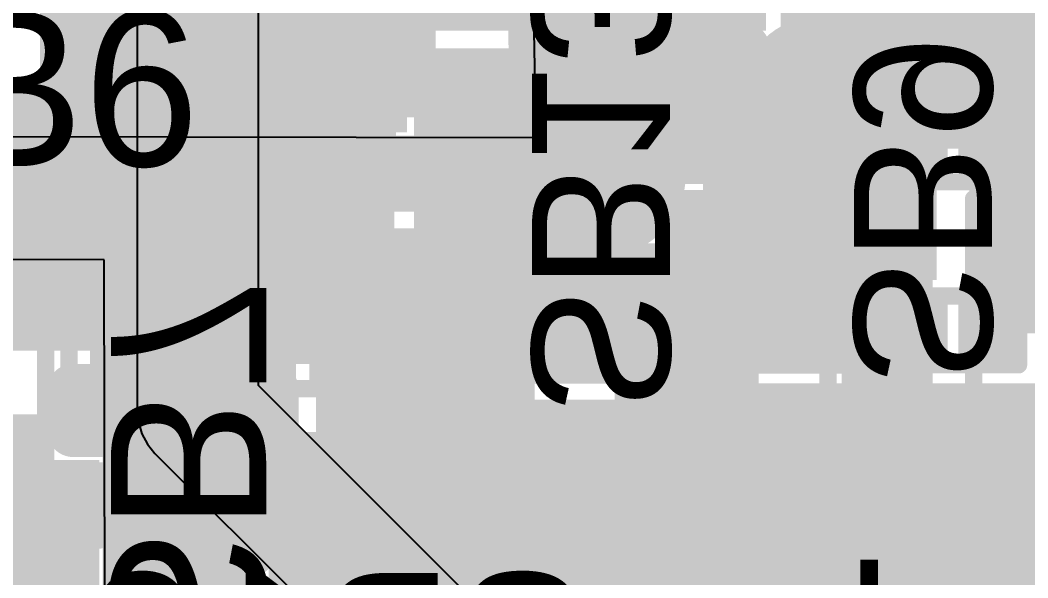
# Model space of a CAD drawing. Header units: millimetres. Extents: x 1.69 to 2.7, y 2.72 to 5.58.
# Drawn here: x 2.2436 to 2.5357, y 4.008 to 4.1697 of the extents above; entities that cross this region are included whole.
import ezdxf

# ---------------------------------------------------------------- set-up
doc = ezdxf.new("R2010")
doc.units = ezdxf.units.MM
doc.header["$MEASUREMENT"] = 0
for name, color, linetype in [('BottomLayer', 5, 'Continuous'), ('BottomOverlay', 54, 'Continuous'), ('BottomPaste', 16, 'Continuous'), ('BottomSolder', 6, 'Continuous'), ('InternalPlane1', 76, 'Continuous'), ('InternalPlane2', 16, 'Continuous'), ('MultiLayer', 9, 'Continuous'), ('TopLayer', 1, 'Continuous'), ('TopOverlay', 2, 'Continuous'), ('TopPaste', 8, 'Continuous'), ('TopSolder', 216, 'Continuous'), ('ViaHoleLayer', 16, 'Continuous')]:
    doc.layers.add(name, color=color, linetype=linetype)

# ---------------------------------------------------------------- blocks, each defined once
blk = doc.blocks.new('SOT_23F_B_1')
at = {"layer": 'BottomLayer'}
for points in [[(-0.0531496, 0.0236221), (-0.0216536, 0.0236221), (-0.0531496, 0.0590551), (-0.0216536, 0.0590551)], [(0.0216536, 0.0236221), (0.0531496, 0.0236221), (0.0216536, 0.0590551), (0.0531496, 0.0590551)], [(-0.015748, -0.0590551), (0.015748, -0.0590551), (-0.015748, -0.0236221), (0.015748, -0.0236221)]]:
    blk.add_solid(points, dxfattribs=at)
at = {"layer": 'BottomOverlay'}
for points, const_width in [([(-0.062, 0.036, 1), (-0.066, 0.036, 1)], 0.01), ([(-0.0685, 0.036, 1), (-0.0635, 0.036, 1)], 0.005), ([(-0.0645, 0.036, 1), (-0.0595, 0.036, 1)], 0.005), ([(-0.0136516, 0.0366772, 1), (-0.0111516, 0.0366772, 1)], 0.0025), ([(0.00775, 0.037, 1), (0.01025, 0.037, 1)], 0.0025), ([(-0.05925, 0.014, 1), (-0.05675, 0.014, 1)], 0.0025), ([(0.05675, 0.014, 1), (0.05925, 0.014, 1)], 0.0025), ([(-0.05925, -0.034, 1), (-0.05675, -0.034, 1)], 0.0025), ([(-0.05925, -0.034, 1), (-0.05675, -0.034, 1)], 0.0025), ([(-0.02625, -0.034, 1), (-0.02375, -0.034, 1)], 0.0025), ([(0.02375, -0.034, 1), (0.02625, -0.034, 1)], 0.0025), ([(0.05675, -0.034, 1), (0.05925, -0.034, 1)], 0.0025), ([(0.05675, -0.034, 1), (0.05925, -0.034, 1)], 0.0025)]:
    blk.add_lwpolyline(points, format="xyb", close=True, dxfattribs=dict(at, const_width=const_width))
at = {"layer": 'BottomOverlay', "const_width": 0.005}
for points in [[(-0.0124016, 0.0366772), (0.009, 0.037)], [(-0.058, -0.034), (-0.058, 0.014)], [(0.058, -0.034), (0.058, 0.014)], [(-0.025, -0.034), (-0.058, -0.034)], [(0.058, -0.034), (0.025, -0.034)]]:
    blk.add_lwpolyline(points, dxfattribs=at)
at = {"layer": 'BottomPaste'}
for points in [[(-0.0531496, 0.0236221), (-0.0216536, 0.0236221), (-0.0531496, 0.0590551), (-0.0216536, 0.0590551)], [(0.0216536, 0.0236221), (0.0531496, 0.0236221), (0.0216536, 0.0590551), (0.0531496, 0.0590551)], [(-0.015748, -0.0590551), (0.015748, -0.0590551), (-0.015748, -0.0236221), (0.015748, -0.0236221)]]:
    blk.add_solid(points, dxfattribs=at)
at = {"layer": 'BottomSolder'}
for points in [[(-0.0571496, 0.0196221), (-0.0176536, 0.0196221), (-0.0571496, 0.0630551), (-0.0176536, 0.0630551)], [(0.0176536, 0.0196221), (0.0571496, 0.0196221), (0.0176536, 0.0630551), (0.0571496, 0.0630551)], [(-0.019748, -0.0630551), (0.019748, -0.0630551), (-0.019748, -0.0196221), (0.019748, -0.0196221)]]:
    blk.add_solid(points, dxfattribs=at)
blk = doc.blocks.new('SOD123W_16')
at = {"layer": 'TopLayer'}
blk.add_solid([(0.0275591, -0.027559), (0.0826771, -0.027559), (0.0275591, 0.027559), (0.0826771, 0.027559)], dxfattribs=at)
at = {"layer": 'TopOverlay', "const_width": 0.005}
for points in [[(0.05, 0.04), (-0.045, 0.04)], [(0.09, -0.04), (-0.059, -0.04)]]:
    blk.add_lwpolyline(points, dxfattribs=at)
at = {"layer": 'TopOverlay', "const_width": 0.0025}
for points in [[(0.04875, 0.04, 1), (0.05125, 0.04, 1)], [(0.08875, -0.04, 1), (0.09125, -0.04, 1)]]:
    blk.add_lwpolyline(points, format="xyb", close=True, dxfattribs=at)
at = {"layer": 'TopOverlay'}
for points in [[(0.0249995, 0.0300165), (0.0899995, 0.0300165), (0.0249995, 0.0420165), (0.0899995, 0.0420165)], [(0.0849991, -0.0419835), (0.1089999, -0.0419835), (0.0849991, 0.0420165), (0.1089999, 0.0420165)], [(0.0249991, -0.0419835), (0.0899991, -0.0419835), (0.0249991, -0.0299835), (0.0899991, -0.0299835)]]:
    blk.add_solid(points, dxfattribs=at)
at = {"layer": 'TopPaste'}
blk.add_solid([(0.0275591, -0.027559), (0.0826771, -0.027559), (0.0275591, 0.027559), (0.0826771, 0.027559)], dxfattribs=at)
at = {"layer": 'TopSolder'}
blk.add_solid([(0.0235591, -0.031559), (0.0866771, -0.031559), (0.0235591, 0.031559), (0.0866771, 0.031559)], dxfattribs=at)
blk = doc.blocks.new('AMDLA4530Q_4R7MT_B_17')
at = {"layer": 'BottomLayer'}
blk.add_solid([(0.0492127, -0.035433), (0.1082677, -0.035433), (0.0492127, 0.035433), (0.1082677, 0.035433)], dxfattribs=at)
at = {"layer": 'BottomOverlay', "const_width": 0.005}
for points in [[(0, 0.0945197), (0.1034567, 0.0945197)], [(0.1034567, 0.0595433), (0.1034567, 0.0925197)], [(0.1034567, 0.0445433), (0.1034567, 0.0595433)]]:
    blk.add_lwpolyline(points, dxfattribs=at)
at = {"layer": 'BottomOverlay', "const_width": 0.0025}
for points in [[(0.1022067, 0.0945197, 1), (0.1047067, 0.0945197, 1)], [(0.1022067, 0.0925197, 1), (0.1047067, 0.0925197, 1)], [(0.1022067, 0.0595433, 1), (0.1047067, 0.0595433, 1)], [(0.1022067, 0.0595433, 1), (0.1047067, 0.0595433, 1)], [(0.1022067, 0.0445433, 1), (0.1047067, 0.0445433, 1)]]:
    blk.add_lwpolyline(points, format="xyb", close=True, dxfattribs=at)
at = {"layer": 'BottomPaste'}
blk.add_solid([(0.0492127, -0.035433), (0.1082677, -0.035433), (0.0492127, 0.035433), (0.1082677, 0.035433)], dxfattribs=at)
at = {"layer": 'BottomSolder'}
blk.add_solid([(0.0452127, -0.039433), (0.1122677, -0.039433), (0.0452127, 0.039433), (0.1122677, 0.039433)], dxfattribs=at)
blk = doc.blocks.new('SOT_23_6_21')
at = {"layer": 'TopOverlay'}
for points, const_width in [([(-0.069202, 0.0684784, 1), (-0.0805158, 0.0684784, 1)], 0.01), ([(-0.0830158, 0.0684784, 1), (-0.0780158, 0.0684784, 1)], 0.005)]:
    blk.add_lwpolyline(points, format="xyb", close=True, dxfattribs=dict(at, const_width=const_width))
at = {"layer": 'TopSolder'}
for points in [[(-0.0772283, 0.0211969), (-0.0251339, 0.0211969), (-0.0772283, 0.0536063), (-0.0251339, 0.0536063)], [(-0.0772283, -0.0162047), (-0.0251339, -0.0162047), (-0.0772283, 0.0162047), (-0.0251339, 0.0162047)], [(-0.0772283, -0.0536063), (-0.0251339, -0.0536063), (-0.0772283, -0.0211969), (-0.0251339, -0.0211969)]]:
    blk.add_solid(points, dxfattribs=at)
blk = doc.blocks.new('S______B______22')
at = {"layer": 'TopLayer'}
for points in [[(-0.015, -0.0175), (-0.015, 0.0175), (-0.045, -0.0175), (-0.045, 0.0175)], [(0.045, -0.0175), (0.045, 0.0175), (0.015, -0.0175), (0.015, 0.0175)]]:
    blk.add_solid(points, dxfattribs=at)
at = {"layer": 'TopOverlay', "const_width": 0.005}
for points in [[(0.05, 0.022), (-0.05, 0.022)], [(-0.05, -0.022), (-0.05, 0.022)], [(0.05, -0.022), (0.05, 0.022)], [(0.05, -0.022), (-0.05, -0.022)]]:
    blk.add_lwpolyline(points, dxfattribs=at)
at = {"layer": 'TopOverlay', "const_width": 0.0025}
for points in [[(-0.05125, 0.022, 1), (-0.04875, 0.022, 1)], [(-0.05125, 0.022, 1), (-0.04875, 0.022, 1)], [(0.04875, 0.022, 1), (0.05125, 0.022, 1)], [(0.04875, 0.022, 1), (0.05125, 0.022, 1)], [(-0.05125, -0.022, 1), (-0.04875, -0.022, 1)], [(-0.05125, -0.022, 1), (-0.04875, -0.022, 1)], [(0.04875, -0.022, 1), (0.05125, -0.022, 1)], [(0.04875, -0.022, 1), (0.05125, -0.022, 1)]]:
    blk.add_lwpolyline(points, format="xyb", close=True, dxfattribs=at)
at = {"layer": 'TopPaste'}
for points in [[(-0.015, -0.0175), (-0.015, 0.0175), (-0.045, -0.0175), (-0.045, 0.0175)], [(0.045, -0.0175), (0.045, 0.0175), (0.015, -0.0175), (0.015, 0.0175)]]:
    blk.add_solid(points, dxfattribs=at)
at = {"layer": 'TopSolder'}
for points in [[(-0.011, -0.0215), (-0.011, 0.0215), (-0.049, -0.0215), (-0.049, 0.0215)], [(0.049, -0.0215), (0.049, 0.0215), (0.011, -0.0215), (0.011, 0.0215)]]:
    blk.add_solid(points, dxfattribs=at)
blk = doc.blocks.new('MS0420_100M_B_23')
at = {"layer": 'BottomLayer'}
blk.add_solid([(0.0429135, -0.0492126), (0.1027559, -0.0492126), (0.0429135, 0.0492126), (0.1027559, 0.0492126)], dxfattribs=at)
at = {"layer": 'BottomOverlay', "const_width": 0.005}
for points in [[(0.096, 0.0855197), (0, 0.0855197)], [(0.096, 0.057), (0.096, 0.0855197)], [(0.096, -0.0855197), (0.096, -0.057)]]:
    blk.add_lwpolyline(points, dxfattribs=at)
at = {"layer": 'BottomOverlay', "const_width": 0.0025}
for points in [[(0.09475, 0.0855197, 1), (0.09725, 0.0855197, 1)], [(0.09475, 0.0855197, 1), (0.09725, 0.0855197, 1)], [(0.09475, 0.057, 1), (0.09725, 0.057, 1)], [(0.09475, -0.057, 1), (0.09725, -0.057, 1)]]:
    blk.add_lwpolyline(points, format="xyb", close=True, dxfattribs=at)
at = {"layer": 'BottomPaste'}
blk.add_solid([(0.0429135, -0.0492126), (0.1027559, -0.0492126), (0.0429135, 0.0492126), (0.1027559, 0.0492126)], dxfattribs=at)
at = {"layer": 'BottomSolder'}
blk.add_solid([(0.0389135, -0.0532126), (0.1067559, -0.0532126), (0.0389135, 0.0532126), (0.1067559, 0.0532126)], dxfattribs=at)
blk = doc.blocks.new('S______B______B_39')
at = {"layer": 'BottomLayer'}
for points in [[(-0.045, 0.0175), (-0.045, -0.0175), (-0.015, 0.0175), (-0.015, -0.0175)], [(0.015, 0.0175), (0.015, -0.0175), (0.045, 0.0175), (0.045, -0.0175)]]:
    blk.add_solid(points, dxfattribs=at)
at = {"layer": 'BottomOverlay', "const_width": 0.005}
for points in [[(0.05, 0.022), (-0.05, 0.022)], [(-0.05, 0.022), (-0.05, -0.022)], [(0.05, 0.022), (0.05, -0.022)], [(0.05, -0.022), (-0.05, -0.022)]]:
    blk.add_lwpolyline(points, dxfattribs=at)
at = {"layer": 'BottomOverlay', "const_width": 0.0025}
for points in [[(-0.05125, 0.022, 1), (-0.04875, 0.022, 1)], [(-0.05125, 0.022, 1), (-0.04875, 0.022, 1)], [(0.04875, 0.022, 1), (0.05125, 0.022, 1)], [(0.04875, 0.022, 1), (0.05125, 0.022, 1)], [(-0.05125, -0.022, 1), (-0.04875, -0.022, 1)], [(-0.05125, -0.022, 1), (-0.04875, -0.022, 1)], [(0.04875, -0.022, 1), (0.05125, -0.022, 1)], [(0.04875, -0.022, 1), (0.05125, -0.022, 1)]]:
    blk.add_lwpolyline(points, format="xyb", close=True, dxfattribs=at)
at = {"layer": 'BottomPaste'}
for points in [[(-0.045, 0.0175), (-0.045, -0.0175), (-0.015, 0.0175), (-0.015, -0.0175)], [(0.015, 0.0175), (0.015, -0.0175), (0.045, 0.0175), (0.045, -0.0175)]]:
    blk.add_solid(points, dxfattribs=at)
at = {"layer": 'BottomSolder'}
for points in [[(-0.049, 0.0215), (-0.049, -0.0215), (-0.011, 0.0215), (-0.011, -0.0215)], [(0.011, 0.0215), (0.011, -0.0215), (0.049, 0.0215), (0.049, -0.0215)]]:
    blk.add_solid(points, dxfattribs=at)
blk = doc.blocks.new('S______B______B_42')
at = {"layer": 'BottomLayer'}
for points in [[(-0.045, 0.0175), (-0.045, -0.0175), (-0.015, 0.0175), (-0.015, -0.0175)], [(0.015, 0.0175), (0.015, -0.0175), (0.045, 0.0175), (0.045, -0.0175)]]:
    blk.add_solid(points, dxfattribs=at)
at = {"layer": 'BottomOverlay', "const_width": 0.005}
for points in [[(-0.05, 0.022), (-0.05, -0.022)], [(-0.05, 0.022), (0.05, 0.022)], [(0.05, 0.022), (0.05, -0.022)], [(-0.05, -0.022), (0.05, -0.022)]]:
    blk.add_lwpolyline(points, dxfattribs=at)
at = {"layer": 'BottomOverlay', "const_width": 0.0025}
for points in [[(-0.05125, 0.022, 1), (-0.04875, 0.022, 1)], [(-0.05125, 0.022, 1), (-0.04875, 0.022, 1)], [(0.04875, 0.022, 1), (0.05125, 0.022, 1)], [(0.04875, 0.022, 1), (0.05125, 0.022, 1)], [(-0.05125, -0.022, 1), (-0.04875, -0.022, 1)], [(-0.05125, -0.022, 1), (-0.04875, -0.022, 1)], [(0.04875, -0.022, 1), (0.05125, -0.022, 1)], [(0.04875, -0.022, 1), (0.05125, -0.022, 1)]]:
    blk.add_lwpolyline(points, format="xyb", close=True, dxfattribs=at)
at = {"layer": 'BottomPaste'}
for points in [[(-0.045, 0.0175), (-0.045, -0.0175), (-0.015, 0.0175), (-0.015, -0.0175)], [(0.015, 0.0175), (0.015, -0.0175), (0.045, 0.0175), (0.045, -0.0175)]]:
    blk.add_solid(points, dxfattribs=at)
at = {"layer": 'BottomSolder'}
for points in [[(-0.049, 0.0215), (-0.049, -0.0215), (-0.011, 0.0215), (-0.011, -0.0215)], [(0.011, 0.0215), (0.011, -0.0215), (0.049, 0.0215), (0.049, -0.0215)]]:
    blk.add_solid(points, dxfattribs=at)
blk = doc.blocks.new('S______B______B_43')
at = {"layer": 'BottomLayer'}
for points in [[(-0.045, 0.0175), (-0.045, -0.0175), (-0.015, 0.0175), (-0.015, -0.0175)], [(0.015, 0.0175), (0.015, -0.0175), (0.045, 0.0175), (0.045, -0.0175)]]:
    blk.add_solid(points, dxfattribs=at)
at = {"layer": 'BottomOverlay', "const_width": 0.005}
for points in [[(-0.05, 0.022), (0.05, 0.022)], [(-0.05, 0.022), (-0.05, -0.022)], [(0.05, 0.022), (0.05, -0.022)], [(-0.05, -0.022), (0.05, -0.022)]]:
    blk.add_lwpolyline(points, dxfattribs=at)
at = {"layer": 'BottomOverlay', "const_width": 0.0025}
for points in [[(-0.05125, 0.022, 1), (-0.04875, 0.022, 1)], [(-0.05125, 0.022, 1), (-0.04875, 0.022, 1)], [(0.04875, 0.022, 1), (0.05125, 0.022, 1)], [(0.04875, 0.022, 1), (0.05125, 0.022, 1)], [(-0.05125, -0.022, 1), (-0.04875, -0.022, 1)], [(-0.05125, -0.022, 1), (-0.04875, -0.022, 1)], [(0.04875, -0.022, 1), (0.05125, -0.022, 1)], [(0.04875, -0.022, 1), (0.05125, -0.022, 1)]]:
    blk.add_lwpolyline(points, format="xyb", close=True, dxfattribs=at)
at = {"layer": 'BottomPaste'}
for points in [[(-0.045, 0.0175), (-0.045, -0.0175), (-0.015, 0.0175), (-0.015, -0.0175)], [(0.015, 0.0175), (0.015, -0.0175), (0.045, 0.0175), (0.045, -0.0175)]]:
    blk.add_solid(points, dxfattribs=at)
at = {"layer": 'BottomSolder'}
for points in [[(-0.049, 0.0215), (-0.049, -0.0215), (-0.011, 0.0215), (-0.011, -0.0215)], [(0.011, 0.0215), (0.011, -0.0215), (0.049, 0.0215), (0.049, -0.0215)]]:
    blk.add_solid(points, dxfattribs=at)
blk = doc.blocks.new('S______B______B_45')
at = {"layer": 'BottomLayer'}
for points in [[(-0.045, 0.0175), (-0.045, -0.0175), (-0.015, 0.0175), (-0.015, -0.0175)], [(0.015, 0.0175), (0.015, -0.0175), (0.045, 0.0175), (0.045, -0.0175)]]:
    blk.add_solid(points, dxfattribs=at)
at = {"layer": 'BottomOverlay', "const_width": 0.005}
for points in [[(-0.05, 0.022), (0.05, 0.022)], [(-0.05, -0.022), (-0.05, 0.022)], [(0.05, -0.022), (0.05, 0.022)], [(-0.05, -0.022), (0.05, -0.022)]]:
    blk.add_lwpolyline(points, dxfattribs=at)
at = {"layer": 'BottomOverlay', "const_width": 0.0025}
for points in [[(-0.05125, 0.022, 1), (-0.04875, 0.022, 1)], [(-0.05125, 0.022, 1), (-0.04875, 0.022, 1)], [(0.04875, 0.022, 1), (0.05125, 0.022, 1)], [(0.04875, 0.022, 1), (0.05125, 0.022, 1)], [(-0.05125, -0.022, 1), (-0.04875, -0.022, 1)], [(-0.05125, -0.022, 1), (-0.04875, -0.022, 1)], [(0.04875, -0.022, 1), (0.05125, -0.022, 1)], [(0.04875, -0.022, 1), (0.05125, -0.022, 1)]]:
    blk.add_lwpolyline(points, format="xyb", close=True, dxfattribs=at)
at = {"layer": 'BottomPaste'}
for points in [[(-0.045, 0.0175), (-0.045, -0.0175), (-0.015, 0.0175), (-0.015, -0.0175)], [(0.015, 0.0175), (0.015, -0.0175), (0.045, 0.0175), (0.045, -0.0175)]]:
    blk.add_solid(points, dxfattribs=at)
at = {"layer": 'BottomSolder'}
for points in [[(-0.049, 0.0215), (-0.049, -0.0215), (-0.011, 0.0215), (-0.011, -0.0215)], [(0.011, 0.0215), (0.011, -0.0215), (0.049, 0.0215), (0.049, -0.0215)]]:
    blk.add_solid(points, dxfattribs=at)
blk = doc.blocks.new('R___0201_B_51')
at = {"layer": 'BottomLayer'}
for points in [[(-0.0161416, -0.0072834), (-0.0055118, -0.0072834), (-0.0161416, 0.0072834), (-0.0055118, 0.0072834)], [(0.0055119, -0.0072834), (0.0161417, -0.0072834), (0.0055119, 0.0072834), (0.0161417, 0.0072834)]]:
    blk.add_solid(points, dxfattribs=at)
at = {"layer": 'BottomOverlay', "const_width": 0.005}
for points in [[(-0.019, 0.01), (0.019, 0.01)], [(-0.019, 0.01), (-0.019, -0.01)], [(0.019, 0.01), (0.019, -0.01)], [(-0.019, -0.01), (0.019, -0.01)]]:
    blk.add_lwpolyline(points, dxfattribs=at)
at = {"layer": 'BottomOverlay', "const_width": 0.0025}
for points in [[(-0.02025, 0.01, 1), (-0.01775, 0.01, 1)], [(-0.02025, 0.01, 1), (-0.01775, 0.01, 1)], [(0.01775, 0.01, 1), (0.02025, 0.01, 1)], [(0.01775, 0.01, 1), (0.02025, 0.01, 1)], [(-0.02025, -0.01, 1), (-0.01775, -0.01, 1)], [(-0.02025, -0.01, 1), (-0.01775, -0.01, 1)], [(0.01775, -0.01, 1), (0.02025, -0.01, 1)], [(0.01775, -0.01, 1), (0.02025, -0.01, 1)]]:
    blk.add_lwpolyline(points, format="xyb", close=True, dxfattribs=at)
at = {"layer": 'BottomPaste'}
for points in [[(-0.0161416, -0.0072834), (-0.0055118, -0.0072834), (-0.0161416, 0.0072834), (-0.0055118, 0.0072834)], [(0.0055119, -0.0072834), (0.0161417, -0.0072834), (0.0055119, 0.0072834), (0.0161417, 0.0072834)]]:
    blk.add_solid(points, dxfattribs=at)
at = {"layer": 'BottomSolder'}
for points in [[(-0.0201416, -0.0112834), (-0.0015118, -0.0112834), (-0.0201416, 0.0112834), (-0.0015118, 0.0112834)], [(0.0015119, -0.0112834), (0.0201417, -0.0112834), (0.0015119, 0.0112834), (0.0201417, 0.0112834)]]:
    blk.add_solid(points, dxfattribs=at)
blk = doc.blocks.new('R___0201_59')
at = {"layer": 'TopLayer'}
for points in [[(-0.0161416, -0.0072834), (-0.0055118, -0.0072834), (-0.0161416, 0.0072834), (-0.0055118, 0.0072834)], [(0.0055119, -0.0072834), (0.0161417, -0.0072834), (0.0055119, 0.0072834), (0.0161417, 0.0072834)]]:
    blk.add_solid(points, dxfattribs=at)
at = {"layer": 'TopOverlay', "const_width": 0.005}
for points in [[(-0.019, 0.01), (0.019, 0.01)], [(-0.019, -0.01), (-0.019, 0.01)], [(0.019, -0.01), (0.019, 0.01)], [(-0.019, -0.01), (0.019, -0.01)]]:
    blk.add_lwpolyline(points, dxfattribs=at)
at = {"layer": 'TopOverlay', "const_width": 0.0025}
for points in [[(-0.02025, 0.01, 1), (-0.01775, 0.01, 1)], [(-0.02025, 0.01, 1), (-0.01775, 0.01, 1)], [(0.01775, 0.01, 1), (0.02025, 0.01, 1)], [(0.01775, 0.01, 1), (0.02025, 0.01, 1)], [(-0.02025, -0.01, 1), (-0.01775, -0.01, 1)], [(-0.02025, -0.01, 1), (-0.01775, -0.01, 1)], [(0.01775, -0.01, 1), (0.02025, -0.01, 1)], [(0.01775, -0.01, 1), (0.02025, -0.01, 1)]]:
    blk.add_lwpolyline(points, format="xyb", close=True, dxfattribs=at)
at = {"layer": 'TopPaste'}
for points in [[(-0.0161416, -0.0072834), (-0.0055118, -0.0072834), (-0.0161416, 0.0072834), (-0.0055118, 0.0072834)], [(0.0055119, -0.0072834), (0.0161417, -0.0072834), (0.0055119, 0.0072834), (0.0161417, 0.0072834)]]:
    blk.add_solid(points, dxfattribs=at)
at = {"layer": 'TopSolder'}
for points in [[(-0.0201416, -0.0112834), (-0.0015118, -0.0112834), (-0.0201416, 0.0112834), (-0.0015118, 0.0112834)], [(0.0015119, -0.0112834), (0.0201417, -0.0112834), (0.0015119, 0.0112834), (0.0201417, 0.0112834)]]:
    blk.add_solid(points, dxfattribs=at)
blk = doc.blocks.new('R___0201_60')
at = {"layer": 'TopLayer'}
for points in [[(-0.0161416, -0.0072834), (-0.0055118, -0.0072834), (-0.0161416, 0.0072834), (-0.0055118, 0.0072834)], [(0.0055119, -0.0072834), (0.0161417, -0.0072834), (0.0055119, 0.0072834), (0.0161417, 0.0072834)]]:
    blk.add_solid(points, dxfattribs=at)
at = {"layer": 'TopOverlay', "const_width": 0.005}
for points in [[(-0.019, 0.01), (0.019, 0.01)], [(-0.019, -0.01), (-0.019, 0.01)], [(0.019, -0.01), (0.019, 0.01)], [(-0.019, -0.01), (0.019, -0.01)]]:
    blk.add_lwpolyline(points, dxfattribs=at)
at = {"layer": 'TopOverlay', "const_width": 0.0025}
for points in [[(-0.02025, 0.01, 1), (-0.01775, 0.01, 1)], [(-0.02025, 0.01, 1), (-0.01775, 0.01, 1)], [(0.01775, 0.01, 1), (0.02025, 0.01, 1)], [(0.01775, 0.01, 1), (0.02025, 0.01, 1)], [(-0.02025, -0.01, 1), (-0.01775, -0.01, 1)], [(-0.02025, -0.01, 1), (-0.01775, -0.01, 1)], [(0.01775, -0.01, 1), (0.02025, -0.01, 1)], [(0.01775, -0.01, 1), (0.02025, -0.01, 1)]]:
    blk.add_lwpolyline(points, format="xyb", close=True, dxfattribs=at)
at = {"layer": 'TopPaste'}
for points in [[(-0.0161416, -0.0072834), (-0.0055118, -0.0072834), (-0.0161416, 0.0072834), (-0.0055118, 0.0072834)], [(0.0055119, -0.0072834), (0.0161417, -0.0072834), (0.0055119, 0.0072834), (0.0161417, 0.0072834)]]:
    blk.add_solid(points, dxfattribs=at)
at = {"layer": 'TopSolder'}
for points in [[(-0.0201416, -0.0112834), (-0.0015118, -0.0112834), (-0.0201416, 0.0112834), (-0.0015118, 0.0112834)], [(0.0015119, -0.0112834), (0.0201417, -0.0112834), (0.0015119, 0.0112834), (0.0201417, 0.0112834)]]:
    blk.add_solid(points, dxfattribs=at)
blk = doc.blocks.new('IND__0806_71')
at = {"layer": 'TopLayer'}
for points in [[(-0.047244, -0.035433), (-0.015748, -0.035433), (-0.047244, 0.035433), (-0.015748, 0.035433)], [(0.0157481, -0.035433), (0.0472441, -0.035433), (0.0157481, 0.035433), (0.0472441, 0.035433)]]:
    blk.add_solid(points, dxfattribs=at)
at = {"layer": 'TopOverlay', "const_width": 0.005}
for points in [[(-0.051, 0.039), (0.051, 0.039)], [(-0.051, -0.039), (-0.051, 0.039)], [(0.051, -0.039), (0.051, 0.039)], [(-0.051, -0.039), (0.051, -0.039)]]:
    blk.add_lwpolyline(points, dxfattribs=at)
at = {"layer": 'TopOverlay', "const_width": 0.0025}
for points in [[(-0.05225, 0.039, 1), (-0.04975, 0.039, 1)], [(-0.05225, 0.039, 1), (-0.04975, 0.039, 1)], [(0.04975, 0.039, 1), (0.05225, 0.039, 1)], [(0.04975, 0.039, 1), (0.05225, 0.039, 1)], [(-0.05225, -0.039, 1), (-0.04975, -0.039, 1)], [(-0.05225, -0.039, 1), (-0.04975, -0.039, 1)], [(0.04975, -0.039, 1), (0.05225, -0.039, 1)], [(0.04975, -0.039, 1), (0.05225, -0.039, 1)]]:
    blk.add_lwpolyline(points, format="xyb", close=True, dxfattribs=at)
at = {"layer": 'TopPaste'}
for points in [[(-0.047244, -0.035433), (-0.015748, -0.035433), (-0.047244, 0.035433), (-0.015748, 0.035433)], [(0.0157481, -0.035433), (0.0472441, -0.035433), (0.0157481, 0.035433), (0.0472441, 0.035433)]]:
    blk.add_solid(points, dxfattribs=at)
at = {"layer": 'TopSolder'}
for points in [[(-0.051244, -0.039433), (-0.011748, -0.039433), (-0.051244, 0.039433), (-0.011748, 0.039433)], [(0.0117481, -0.039433), (0.0512441, -0.039433), (0.0117481, 0.039433), (0.0512441, 0.039433)]]:
    blk.add_solid(points, dxfattribs=at)
blk = doc.blocks.new('C___0402_83')
at = {"layer": 'TopLayer'}
for points in [[(-0.0095, -0.0125), (-0.0095, 0.0125), (-0.0275, -0.0125), (-0.0275, 0.0125)], [(0.0275, -0.0125), (0.0275, 0.0125), (0.0095, -0.0125), (0.0095, 0.0125)]]:
    blk.add_solid(points, dxfattribs=at)
at = {"layer": 'TopOverlay', "const_width": 0.005}
for points in [[(-0.011, 0.016), (-0.031, 0.016)], [(-0.031, -0.016), (-0.031, 0.016)], [(0.031, 0.016), (0.011, 0.016)], [(0.031, -0.016), (0.031, 0.016)], [(-0.011, -0.016), (-0.031, -0.016)], [(0.031, -0.016), (0.011, -0.016)]]:
    blk.add_lwpolyline(points, dxfattribs=at)
at = {"layer": 'TopOverlay', "const_width": 0.0025}
for points in [[(-0.03225, 0.016, 1), (-0.02975, 0.016, 1)], [(-0.03225, 0.016, 1), (-0.02975, 0.016, 1)], [(-0.01225, 0.016, 1), (-0.00975, 0.016, 1)], [(0.00975, 0.016, 1), (0.01225, 0.016, 1)], [(0.02975, 0.016, 1), (0.03225, 0.016, 1)], [(0.02975, 0.016, 1), (0.03225, 0.016, 1)], [(-0.03225, -0.016, 1), (-0.02975, -0.016, 1)], [(-0.03225, -0.016, 1), (-0.02975, -0.016, 1)], [(-0.01225, -0.016, 1), (-0.00975, -0.016, 1)], [(0.00975, -0.016, 1), (0.01225, -0.016, 1)], [(0.02975, -0.016, 1), (0.03225, -0.016, 1)], [(0.02975, -0.016, 1), (0.03225, -0.016, 1)]]:
    blk.add_lwpolyline(points, format="xyb", close=True, dxfattribs=at)
at = {"layer": 'TopPaste'}
for points in [[(-0.0095, -0.0125), (-0.0095, 0.0125), (-0.0275, -0.0125), (-0.0275, 0.0125)], [(0.0275, -0.0125), (0.0275, 0.0125), (0.0095, -0.0125), (0.0095, 0.0125)]]:
    blk.add_solid(points, dxfattribs=at)
at = {"layer": 'TopSolder'}
for points in [[(-0.0071378, -0.0148622), (-0.0071378, 0.0148622), (-0.0298622, -0.0148622), (-0.0298622, 0.0148622)], [(0.0298622, -0.0148622), (0.0298622, 0.0148622), (0.0071378, -0.0148622), (0.0071378, 0.0148622)]]:
    blk.add_solid(points, dxfattribs=at)
blk = doc.blocks.new('CAP_0201_85')
at = {"layer": 'TopLayer'}
for points in [[(-0.0177165, -0.0059055), (-0.0059055, -0.0059055), (-0.0177165, 0.0059055), (-0.0059055, 0.0059055)], [(0.0059055, -0.0059055), (0.0177165, -0.0059055), (0.0059055, 0.0059055), (0.0177165, 0.0059055)]]:
    blk.add_solid(points, dxfattribs=at)
at = {"layer": 'TopOverlay', "const_width": 0.005}
for points in [[(-0.008, 0.009), (-0.021, 0.009)], [(-0.021, -0.009), (-0.021, 0.009)], [(0.021, 0.009), (0.008, 0.009)], [(0.021, -0.009), (0.021, 0.009)], [(-0.008, -0.009), (-0.021, -0.009)], [(0.021, -0.009), (0.008, -0.009)]]:
    blk.add_lwpolyline(points, dxfattribs=at)
at = {"layer": 'TopOverlay', "const_width": 0.0025}
for points in [[(-0.02225, 0.009, 1), (-0.01975, 0.009, 1)], [(-0.02225, 0.009, 1), (-0.01975, 0.009, 1)], [(-0.00925, 0.009, 1), (-0.00675, 0.009, 1)], [(0.00675, 0.009, 1), (0.00925, 0.009, 1)], [(0.01975, 0.009, 1), (0.02225, 0.009, 1)], [(0.01975, 0.009, 1), (0.02225, 0.009, 1)], [(-0.02225, -0.009, 1), (-0.01975, -0.009, 1)], [(-0.02225, -0.009, 1), (-0.01975, -0.009, 1)], [(-0.00925, -0.009, 1), (-0.00675, -0.009, 1)], [(0.00675, -0.009, 1), (0.00925, -0.009, 1)], [(0.01975, -0.009, 1), (0.02225, -0.009, 1)], [(0.01975, -0.009, 1), (0.02225, -0.009, 1)]]:
    blk.add_lwpolyline(points, format="xyb", close=True, dxfattribs=at)
at = {"layer": 'TopPaste'}
for points in [[(-0.0177165, -0.0059055), (-0.0059055, -0.0059055), (-0.0177165, 0.0059055), (-0.0059055, 0.0059055)], [(0.0059055, -0.0059055), (0.0177165, -0.0059055), (0.0059055, 0.0059055), (0.0177165, 0.0059055)]]:
    blk.add_solid(points, dxfattribs=at)
at = {"layer": 'TopSolder'}
for points in [[(-0.0198819, -0.0080709), (-0.0037401, -0.0080709), (-0.0198819, 0.0080709), (-0.0037401, 0.0080709)], [(0.0037401, -0.0080709), (0.0198819, -0.0080709), (0.0037401, 0.0080709), (0.0198819, 0.0080709)]]:
    blk.add_solid(points, dxfattribs=at)
blk = doc.blocks.new('C__0805_95')
at = {"layer": 'TopLayer'}
for points in [[(-0.06, -0.03), (-0.02, -0.03), (-0.06, 0.03), (-0.02, 0.03)], [(0.02, -0.03), (0.06, -0.03), (0.02, 0.03), (0.06, 0.03)]]:
    blk.add_solid(points, dxfattribs=at)
at = {"layer": 'TopOverlay', "const_width": 0.005}
for points in [[(-0.064, 0.034), (-0.024, 0.034)], [(-0.064, -0.034), (-0.064, 0.034)], [(0.024, 0.034), (0.064, 0.034)], [(0.064, -0.034), (0.064, 0.034)], [(-0.064, -0.034), (-0.024, -0.034)], [(0.024, -0.034), (0.064, -0.034)]]:
    blk.add_lwpolyline(points, dxfattribs=at)
at = {"layer": 'TopOverlay', "const_width": 0.0025}
for points in [[(-0.06525, 0.034, 1), (-0.06275, 0.034, 1)], [(-0.06525, 0.034, 1), (-0.06275, 0.034, 1)], [(-0.02525, 0.034, 1), (-0.02275, 0.034, 1)], [(0.02275, 0.034, 1), (0.02525, 0.034, 1)], [(0.06275, 0.034, 1), (0.06525, 0.034, 1)], [(0.06275, 0.034, 1), (0.06525, 0.034, 1)], [(-0.06525, -0.034, 1), (-0.06275, -0.034, 1)], [(-0.06525, -0.034, 1), (-0.06275, -0.034, 1)], [(-0.02525, -0.034, 1), (-0.02275, -0.034, 1)], [(0.02275, -0.034, 1), (0.02525, -0.034, 1)], [(0.06275, -0.034, 1), (0.06525, -0.034, 1)], [(0.06275, -0.034, 1), (0.06525, -0.034, 1)]]:
    blk.add_lwpolyline(points, format="xyb", close=True, dxfattribs=at)
at = {"layer": 'TopPaste'}
for points in [[(-0.06, -0.03), (-0.02, -0.03), (-0.06, 0.03), (-0.02, 0.03)], [(0.02, -0.03), (0.06, -0.03), (0.02, 0.03), (0.06, 0.03)]]:
    blk.add_solid(points, dxfattribs=at)
at = {"layer": 'TopSolder'}
for points in [[(-0.0627559, -0.0327559), (-0.0172441, -0.0327559), (-0.0627559, 0.0327559), (-0.0172441, 0.0327559)], [(0.0172441, -0.0327559), (0.0627559, -0.0327559), (0.0172441, 0.0327559), (0.0627559, 0.0327559)]]:
    blk.add_solid(points, dxfattribs=at)

msp = doc.modelspace()

# ---------------------------------------------------------------- linework, layer by layer
at = {"layer": 'BottomLayer'}
for p, q in [((2.3931393, 4.1356764), (2.3891472, 4.3508216)), ((2.2143991, 4.1360701), (2.3931393, 4.1356764)), ((2.2679424, 4.1002433), (2.0415645, 4.100637)), ((2.2683361, 3.9057551), (2.2679424, 4.1002433))]:
    msp.add_line(p, q, dxfattribs=at)
for points, const_width in [([(2.3917298, 4.2116409), (2.3928979, 4.1486881)], 0.015), ([(2.3940251, 4.1613653), (2.3940251, 4.2116409)], 0.015), ([(2.3940251, 4.1679263), (2.4005861, 4.1613653)], 0.015), ([(2.3940251, 4.1613653), (2.453474, 4.1613653)], 0.015), ([(2.3950632, 4.1486881), (2.4077404, 4.1613653)], 0.015), ([(2.4005861, 4.1613653), (2.413271, 4.1486804)], 0.015), ([(2.4215894, 4.14693), (2.4360247, 4.1613653)], 0.015), ([(2.4288704, 4.1613653), (2.4505085, 4.1397272)], 0.015), ([(2.3928979, 4.1486881), (2.4126709, 4.1486881)], 0.015), ([(2.4351107, 4.132167), (2.4494644, 4.1465207)], 0.015), ([(2.4569583, 4.1470937), (2.4758165, 4.1470937)], 0.01), ([(2.453474, 4.1296725), (2.453474, 4.133109)], 0.015), ([(2.1878795, 4.1251881), (2.4126709, 4.1251881)], 0.022), ([(2.4357391, 4.1296725), (2.453474, 4.1296725)], 0.015), ([(2.3138676, 4.0568379), (2.3138676, 4.1016881)], 0.015), ([(2.3160723, 4.0568379), (2.3160723, 4.1016881)], 0.015), ([(2.3138676, 4.0957768), (2.3160723, 4.0979815)], 0.015), ([(2.1821158, 4.084889), (2.2863676, 4.084889)], 0.022), ([(2.3138676, 4.078378), (2.3160723, 4.0761733)], 0.015), ([(2.3138676, 4.0674925), (2.3160723, 4.0696972)], 0.015), ([(2.3105605, 4.0568379), (2.3138676, 4.0568379)], 0.015), ([(2.3106275, 4.0558338), (2.3138676, 4.0558338)], 0.015), ([(2.2680342, 4.054889), (2.3105605, 4.054889)], 0.015), ([(2.2680342, 4.054889), (2.2680428, 4.0506566)], 0.015), ([(2.2687474, 4.0506566), (2.2729798, 4.054889)], 0.015), ([(2.280788, 4.054889), (2.2853525, 4.0503245)], 0.015), ([(2.3105605, 4.0515107), (2.3105605, 4.054889)], 0.015), ([(2.3106275, 4.054889), (2.3138676, 4.054889)], 0.015), ([(2.3106275, 4.0514781), (2.3106275, 4.054889)], 0.015), ([(2.2680428, 4.0506566), (2.2750449, 4.0506566)], 0.015), ([(2.2750449, 4.0387003), (2.2750449, 4.0506566)], 0.015), ([(2.2990443, 4.0278013), (2.2990443, 4.0466595)], 0.01), ([(2.2990443, 4.0278013), (2.2990448, 4.0278008)], 0.022), ([(2.2990448, 3.9546527), (2.2990448, 4.0278008)], 0.022), ([(2.2801861, 4.0278013), (2.2990443, 4.0278013)], 0.01), ([(2.1965645, 4.0027235), (2.2330173, 4.0027235)], 0.04), ([(2.2750449, 3.9799287), (2.2750449, 4.0169023)], 0.015), ([(2.2755448, 3.9807471), (2.2755448, 4.0158626)], 0.015)]:
    msp.add_lwpolyline(points, dxfattribs=dict(at, const_width=const_width))
for points, const_width in [([(2.3902751, 4.1679263, 1), (2.3977751, 4.1679263, 1)], 0.0075), ([(2.3902751, 4.1613653, 1), (2.3977751, 4.1613653, 1)], 0.0075), ([(2.3902751, 4.1613653, 1), (2.3977751, 4.1613653, 1)], 0.0075), ([(2.3968361, 4.1613653, 1), (2.4043361, 4.1613653, 1)], 0.0075), ([(2.3968361, 4.1613653, 1), (2.4043361, 4.1613653, 1)], 0.0075), ([(2.4039904, 4.1613653, 1), (2.4114904, 4.1613653, 1)], 0.0075), ([(2.4251204, 4.1613653, 1), (2.4326204, 4.1613653, 1)], 0.0075), ([(2.4322747, 4.1613653, 1), (2.4397747, 4.1613653, 1)], 0.0075), ([(2.449724, 4.1613653, 1), (2.457224, 4.1613653, 1)], 0.0075), ([(2.449724, 4.1610784, 1), (2.457224, 4.1610784, 1)], 0.0075), ([(2.3891479, 4.1486881, 1), (2.3966479, 4.1486881, 1)], 0.0075), ([(2.3891479, 4.1486881, 1), (2.3966479, 4.1486881, 1)], 0.0075), ([(2.3913132, 4.1486881, 1), (2.3988132, 4.1486881, 1)], 0.0075), ([(2.4089209, 4.1486881, 1), (2.4164209, 4.1486881, 1)], 0.0075), ([(2.4089209, 4.1486881, 1), (2.4164209, 4.1486881, 1)], 0.0075), ([(2.409521, 4.1486804, 1), (2.417021, 4.1486804, 1)], 0.0075), ([(2.4178394, 4.14693, 1), (2.4253394, 4.14693, 1)], 0.0075), ([(2.4457144, 4.1465207, 1), (2.4532144, 4.1465207, 1)], 0.0075), ([(2.4713874, 4.1470937, 1), (2.4802456, 4.1470937, 1)], 0.0088582), ([(2.4544583, 4.1470937, 1), (2.4594583, 4.1470937, 1)], 0.005), ([(2.4733165, 4.1470937, 1), (2.4783165, 4.1470937, 1)], 0.005), ([(2.4467585, 4.1397272, 1), (2.4542585, 4.1397272, 1)], 0.0075), ([(2.4313607, 4.132167, 1), (2.4388607, 4.132167, 1)], 0.0075), ([(2.449724, 4.133109, 1), (2.457224, 4.133109, 1)], 0.0075), ([(2.449724, 4.133109, 1), (2.457224, 4.133109, 1)], 0.0075), ([(2.4071709, 4.1251881, 1), (2.4181709, 4.1251881, 1)], 0.011), ([(2.4319891, 4.1296725, 1), (2.4394891, 4.1296725, 1)], 0.0075), ([(2.4319891, 4.1296725, 1), (2.4394891, 4.1296725, 1)], 0.0075), ([(2.449724, 4.1296725, 1), (2.457224, 4.1296725, 1)], 0.0075), ([(2.449724, 4.1296725, 1), (2.457224, 4.1296725, 1)], 0.0075), ([(2.4082418, 4.1251881, 1), (2.4171, 4.1251881, 1)], 0.0088582), ([(2.3101176, 4.1016881, 1), (2.3176176, 4.1016881, 1)], 0.0075), ([(2.3123223, 4.1016881, 1), (2.3198223, 4.1016881, 1)], 0.0075), ([(2.3123223, 4.0979815, 1), (2.3198223, 4.0979815, 1)], 0.0075), ([(2.3101176, 4.0957768, 1), (2.3176176, 4.0957768, 1)], 0.0075), ([(2.2808676, 4.084889, 1), (2.2918676, 4.084889, 1)], 0.011), ([(2.3101176, 4.078378, 1), (2.3176176, 4.078378, 1)], 0.0075), ([(2.3123223, 4.0761733, 1), (2.3198223, 4.0761733, 1)], 0.0075), ([(2.3101176, 4.0674925, 1), (2.3176176, 4.0674925, 1)], 0.0075), ([(2.3123223, 4.0696972, 1), (2.3198223, 4.0696972, 1)], 0.0075), ([(2.3068105, 4.0568379, 1), (2.3143105, 4.0568379, 1)], 0.0075), ([(2.3068775, 4.0558338, 1), (2.3143775, 4.0558338, 1)], 0.0075), ([(2.3101176, 4.0568379, 1), (2.3176176, 4.0568379, 1)], 0.0075), ([(2.3101176, 4.0568379, 1), (2.3176176, 4.0568379, 1)], 0.0075), ([(2.3101176, 4.0558338, 1), (2.3176176, 4.0558338, 1)], 0.0075), ([(2.3123223, 4.0568379, 1), (2.3198223, 4.0568379, 1)], 0.0075), ([(2.2642842, 4.054889, 1), (2.2717842, 4.054889, 1)], 0.0075), ([(2.2642842, 4.054889, 1), (2.2717842, 4.054889, 1)], 0.0075), ([(2.2692298, 4.054889, 1), (2.2767298, 4.054889, 1)], 0.0075), ([(2.277038, 4.054889, 1), (2.284538, 4.054889, 1)], 0.0075), ([(2.3068105, 4.054889, 1), (2.3143105, 4.054889, 1)], 0.0075), ([(2.3068105, 4.054889, 1), (2.3143105, 4.054889, 1)], 0.0075), ([(2.3068775, 4.054889, 1), (2.3143775, 4.054889, 1)], 0.0075), ([(2.3068775, 4.054889, 1), (2.3143775, 4.054889, 1)], 0.0075), ([(2.3101176, 4.054889, 1), (2.3176176, 4.054889, 1)], 0.0075), ([(2.2642928, 4.0506566, 1), (2.2717928, 4.0506566, 1)], 0.0075), ([(2.2642928, 4.0506566, 1), (2.2717928, 4.0506566, 1)], 0.0075), ([(2.2649974, 4.0506566, 1), (2.2724974, 4.0506566, 1)], 0.0075), ([(2.2712949, 4.0506566, 1), (2.2787949, 4.0506566, 1)], 0.0075), ([(2.2712949, 4.0506566, 1), (2.2787949, 4.0506566, 1)], 0.0075), ([(2.2816025, 4.0503245, 1), (2.2891025, 4.0503245, 1)], 0.0075), ([(2.3068105, 4.0515107, 1), (2.3143105, 4.0515107, 1)], 0.0075), ([(2.3068105, 4.0515107, 1), (2.3143105, 4.0515107, 1)], 0.0075), ([(2.3068775, 4.0514781, 1), (2.3143775, 4.0514781, 1)], 0.0075), ([(2.2965443, 4.0466595, 1), (2.3015443, 4.0466595, 1)], 0.005), ([(2.2712949, 4.0387003, 1), (2.2787949, 4.0387003, 1)], 0.0075), ([(2.2712949, 4.0387003, 1), (2.2787949, 4.0387003, 1)], 0.0075), ([(2.2935443, 4.0278013, 1), (2.3045443, 4.0278013, 1)], 0.011), ([(2.2935448, 4.0278008, 1), (2.3045448, 4.0278008, 1)], 0.011), ([(2.2935448, 4.0278008, 1), (2.3045448, 4.0278008, 1)], 0.011), ([(2.2946152, 4.0278013, 1), (2.3034734, 4.0278013, 1)], 0.0088582), ([(2.2776861, 4.0278013, 1), (2.2826861, 4.0278013, 1)], 0.005), ([(2.2965443, 4.0278013, 1), (2.3015443, 4.0278013, 1)], 0.005), ([(2.2965443, 4.0278013, 1), (2.3015443, 4.0278013, 1)], 0.005), ([(2.2230173, 4.0027235, 1), (2.2430173, 4.0027235, 1)], 0.02), ([(2.2712949, 4.0169023, 1), (2.2787949, 4.0169023, 1)], 0.0075), ([(2.2717948, 4.0158626, 1), (2.2792948, 4.0158626, 1)], 0.0075)]:
    msp.add_lwpolyline(points, format="xyb", close=True, dxfattribs=dict(at, const_width=const_width))
at = {"layer": 'BottomLayer', "const_width": 0.015}
for points in [[(2.453474, 4.133109, -0.2871560627535295), (2.453474, 4.1610784)], [(2.4126709, 4.1486881, -0.3590319321696039), (2.4357391, 4.1296725)], [(2.2750449, 4.0387003, -0.4218114822869361), (2.3105605, 4.0515107)]]:
    msp.add_lwpolyline(points, format="xyb", dxfattribs=at)
at = {"layer": 'BottomLayer'}
for points in [[(2.2533756, 4.1415819), (2.3640054, 4.1415819), (2.2533756, 4.2191409), (2.3640054, 4.2191409)], [(2.465974, 4.1368575), (2.5616432, 4.1368575), (2.465974, 4.1734715), (2.5616432, 4.1734715)], [(2.5187299, 4.0797708), (2.5616433, 4.0797708), (2.5187299, 4.1431566), (2.5616433, 4.1431566)], [(2.4368402, 4.1171725), (2.4368402, 4.0671725), (2.5081, 4.1171725), (2.5081, 4.0671725)], [(2.3285723, 4.1049678), (2.3285723, 4.0671726), (2.4691235, 4.1049678), (2.4691235, 4.0671726)], [(2.4817221, 4.0730781), (2.4817221, 4.0419757), (2.5080999, 4.0730781), (2.5080999, 4.0419757)], [(2.3722732, 4.0596921), (2.3722732, 3.9203221), (2.4734542, 4.0596921), (2.4734542, 3.9203221)], [(2.5153795, 4.0537866), (2.5153795, 3.9604796), (2.5596747, 4.0537866), (2.5596747, 3.9604796)], [(2.3230605, 4.0443379), (2.3230605, 3.8970939), (2.3643991, 4.0443379), (2.3643991, 3.8970939)], [(2.481722, 4.0329205), (2.481722, 3.9604795), (2.5281786, 4.0329205), (2.5281786, 3.9604795)]]:
    msp.add_solid(points, dxfattribs=at)
at = {"layer": 'InternalPlane1'}
for p, q in [((2.2775231, 4.5583138), (2.2775231, 4.0565435)), ((2.3126925, 4.0638264), (2.3126925, 4.1791003)), ((2.4488801, 3.9276387), (2.3126925, 4.0638264)), ((2.2775231, 4.0565435), (2.277523, 4.0565425)), ((2.277523, 4.0565425), (2.277861, 4.0531119)), ((2.277861, 4.0531119), (2.2788617, 4.0498131)), ((2.2788617, 4.0498131), (2.2804867, 4.046773)), ((2.2804867, 4.046773), (2.2826735, 4.0441082)), ((2.2826735, 4.0441082), (2.4188617, 3.9079201))]:
    msp.add_line(p, q, dxfattribs=at)
at = {"layer": 'InternalPlane1', "const_width": 0.035}
for points in [[(2.2951078, 4.0565425), (2.2951078, 4.5655977)], [(2.2951078, 4.0565425), (2.4364464, 3.9152039)]]:
    msp.add_lwpolyline(points, dxfattribs=at)
at = {"layer": 'InternalPlane1'}
for points, const_width in [([(2.4638638, 4.1470937, 1), (2.4877692, 4.1470937, 1)], 0.0239055), ([(2.2863578, 4.0565425, 1), (2.3038578, 4.0565425, 1)], 0.0175), ([(2.2863578, 4.0565425, 1), (2.3038578, 4.0565425, 1)], 0.0175), ([(2.2870916, 4.0278013, 1), (2.310997, 4.0278013, 1)], 0.0239055)]:
    msp.add_lwpolyline(points, format="xyb", close=True, dxfattribs=dict(at, const_width=const_width))
at = {"layer": 'InternalPlane2', "const_width": 0.0239055}
msp.add_lwpolyline([(2.4007182, 4.1251881, 1), (2.4246236, 4.1251881, 1)], format="xyb", close=True, dxfattribs=at)
at = {"layer": 'MultiLayer', "const_width": 0.0088582}
for points in [[(2.4713874, 4.1470937, 1), (2.4802456, 4.1470937, 1)], [(2.4082418, 4.1251881, 1), (2.4171, 4.1251881, 1)], [(2.2946152, 4.0278013, 1), (2.3034734, 4.0278013, 1)]]:
    msp.add_lwpolyline(points, format="xyb", close=True, dxfattribs=at)
at = {"layer": 'TopLayer'}
for points, const_width in [([(2.5253242, 4.0797708), (2.5253242, 4.1922581)], 0.008), ([(2.3900724, 4.1250463), (2.3902142, 4.1251881)], 0.04), ([(2.3902142, 4.1251881), (2.4126709, 4.1251881)], 0.04), ([(2.4802968, 4.1332275), (2.4812968, 4.1342275)], 0.008), ([(2.3257692, 4.0885867), (2.3257692, 4.099755)], 0.008), ([(2.327785, 4.0797708), (2.5031648, 4.0797708)], 0.008), ([(2.2589661, 4.0625465), (2.3168598, 4.0625465)], 0.015), ([(2.2589661, 4.0505386), (2.2589661, 4.0625465)], 0.015), ([(2.2686294, 4.0505386), (2.2806373, 4.0625465)], 0.015), ([(2.2731305, 4.0625465), (2.2851384, 4.0505386)], 0.015), ([(2.3004948, 4.0541197), (2.3089216, 4.0625465)], 0.015), ([(2.3014148, 4.0625465), (2.3134227, 4.0505386)], 0.015), ([(2.3168598, 4.0505386), (2.3168598, 4.0625465)], 0.015), ([(2.2589661, 4.0505386), (2.2857111, 4.0505386)], 0.015), ([(2.3123775, 4.0505386), (2.3168598, 4.0505386)], 0.015), ([(2.2990443, 4.0278013), (2.2990443, 4.0466595)], 0.01)]:
    msp.add_lwpolyline(points, dxfattribs=dict(at, const_width=const_width))
for points, const_width in [([(2.4713874, 4.1470937, 1), (2.4802456, 4.1470937, 1)], 0.0088582), ([(2.3800724, 4.1250463, 1), (2.4000724, 4.1250463, 1)], 0.02), ([(2.3802142, 4.1251881, 1), (2.4002142, 4.1251881, 1)], 0.02), ([(2.3802142, 4.1251881, 1), (2.4002142, 4.1251881, 1)], 0.02), ([(2.4026709, 4.1251881, 1), (2.4226709, 4.1251881, 1)], 0.02), ([(2.4782968, 4.1332275, 1), (2.4822968, 4.1332275, 1)], 0.004), ([(2.4792968, 4.1342275, 1), (2.4832968, 4.1342275, 1)], 0.004), ([(2.4082418, 4.1251881, 1), (2.4171, 4.1251881, 1)], 0.0088582), ([(2.3084622, 4.120322, 1), (2.3124622, 4.120322, 1)], 0.004), ([(2.3737868, 4.1065275, 1), (2.3777868, 4.1065275, 1)], 0.004), ([(2.3237692, 4.099755, 1), (2.3277692, 4.099755, 1)], 0.004), ([(2.3786662, 4.1016481, 1), (2.3826662, 4.1016481, 1)], 0.004), ([(2.3831936, 4.1012295, 1), (2.3871936, 4.1012295, 1)], 0.004), ([(2.3831936, 4.1012295, 1), (2.3871936, 4.1012295, 1)], 0.004), ([(2.3835379, 4.0992327, 1), (2.3875379, 4.0992327, 1)], 0.004), ([(2.3835379, 4.0992327, 1), (2.3875379, 4.0992327, 1)], 0.004), ([(2.3237692, 4.0885867, 1), (2.3277692, 4.0885867, 1)], 0.004), ([(2.3237692, 4.0885867, 1), (2.3277692, 4.0885867, 1)], 0.004), ([(2.325785, 4.0797708, 1), (2.329785, 4.0797708, 1)], 0.004), ([(2.5011648, 4.0797708, 1), (2.5051648, 4.0797708, 1)], 0.004), ([(2.5233242, 4.0797708, 1), (2.5273242, 4.0797708, 1)], 0.004), ([(2.2552161, 4.0625465, 1), (2.2627161, 4.0625465, 1)], 0.0075), ([(2.2552161, 4.0625465, 1), (2.2627161, 4.0625465, 1)], 0.0075), ([(2.2693805, 4.0625465, 1), (2.2768805, 4.0625465, 1)], 0.0075), ([(2.2768873, 4.0625465, 1), (2.2843873, 4.0625465, 1)], 0.0075), ([(2.2976648, 4.0625465, 1), (2.3051648, 4.0625465, 1)], 0.0075), ([(2.3051716, 4.0625465, 1), (2.3126716, 4.0625465, 1)], 0.0075), ([(2.3131098, 4.0625465, 1), (2.3206098, 4.0625465, 1)], 0.0075), ([(2.3131098, 4.0625465, 1), (2.3206098, 4.0625465, 1)], 0.0075), ([(2.2967448, 4.0541197, 1), (2.3042448, 4.0541197, 1)], 0.0075), ([(2.2552161, 4.0505386, 1), (2.2627161, 4.0505386, 1)], 0.0075), ([(2.2552161, 4.0505386, 1), (2.2627161, 4.0505386, 1)], 0.0075), ([(2.2648794, 4.0505386, 1), (2.2723794, 4.0505386, 1)], 0.0075), ([(2.2813884, 4.0505386, 1), (2.2888884, 4.0505386, 1)], 0.0075), ([(2.2819611, 4.0505386, 1), (2.2894611, 4.0505386, 1)], 0.0075), ([(2.2819611, 4.0505386, 1), (2.2894611, 4.0505386, 1)], 0.0075), ([(2.3086275, 4.0505386, 1), (2.3161275, 4.0505386, 1)], 0.0075), ([(2.3086275, 4.0505386, 1), (2.3161275, 4.0505386, 1)], 0.0075), ([(2.3096727, 4.0505386, 1), (2.3171727, 4.0505386, 1)], 0.0075), ([(2.3131098, 4.0505386, 1), (2.3206098, 4.0505386, 1)], 0.0075), ([(2.3131098, 4.0505386, 1), (2.3206098, 4.0505386, 1)], 0.0075), ([(2.2965443, 4.0466595, 1), (2.3015443, 4.0466595, 1)], 0.005), ([(2.2946152, 4.0278013, 1), (2.3034734, 4.0278013, 1)], 0.0088582), ([(2.2965443, 4.0278013, 1), (2.3015443, 4.0278013, 1)], 0.005)]:
    msp.add_lwpolyline(points, format="xyb", close=True, dxfattribs=dict(at, const_width=const_width))
for points, const_width in [([(2.3257692, 4.0885867, -0.2285673841017712), (2.3104622, 4.120322)], 0.008), ([(2.3757868, 4.1065275, -0.2622406866867548), (2.3851936, 4.1012295)], 0.008), ([(2.3806662, 4.1016481, -0.2342938186798598), (2.3855379, 4.0992327)], 0.008), ([(2.3851936, 4.1012295, -0.01829343205850354), (2.3855379, 4.0992327)], 0.008), ([(2.2857111, 4.0505386, -0.2715769936879781), (2.3123775, 4.0505386)], 0.015)]:
    msp.add_lwpolyline(points, format="xyb", dxfattribs=dict(at, const_width=const_width))
for points in [[(2.4640094, 4.2644165), (2.4640094, 4.1024875), (2.4978636, 4.2644165), (2.4978636, 4.1024875)], [(2.2821157, 4.2203221), (2.2821157, 4.1666607), (2.4577061, 4.2203221), (2.4577061, 4.1666607)], [(2.2108559, 4.1522119), (2.2108559, 4.0750465), (2.3407023, 4.1522119), (2.3407023, 4.0750465)], [(2.4444699, 4.1508339), (2.4444699, 4.0943379), (2.5092061, 4.1508339), (2.5092061, 4.0943379)], [(2.3293598, 4.0644165), (2.3293598, 4.0171725), (2.367155, 4.0644165), (2.367155, 4.0171725)], [(2.3506197, 4.0644165), (2.3506197, 3.9423693), (2.3927455, 4.0644165), (2.3927455, 3.9423693)], [(2.4167614, 4.0644165), (2.4167614, 3.9612669), (2.5710922, 4.0644165), (2.5710922, 3.9612669)], [(2.2695173, 4.0380386), (2.2695173, 4.0167788), (2.3108557, 4.0380386), (2.3108557, 4.0167788)]]:
    msp.add_solid(points, dxfattribs=at)
at = {"layer": 'ViaHoleLayer', "const_width": 0.0059055}
for points in [[(2.4728638, 4.1470937, 1), (2.4787692, 4.1470937, 1)], [(2.4097182, 4.1251881, 1), (2.4156236, 4.1251881, 1)], [(2.2960916, 4.0278013, 1), (2.301997, 4.0278013, 1)]]:
    msp.add_lwpolyline(points, format="xyb", close=True, dxfattribs=at)

# ---------------------------------------------------------------- block references
for name, p, rotation in [('MS0420_100M_B_23', (2.3025392, 4.2439441), 270), ('SOT_23_6_21', (2.4809346, 4.2439441), 90), ('SOD123W_16', (2.3100684, 4.1789835), 270), ('SOT_23F_B_1', (2.4655803, 4.1896134), 270), ('C__0805_95', (2.4242417, 4.1250464), 360), ('R___0201_59', (2.5139915, 4.1328503), 360), ('S______B______22', (2.2289661, 4.066385), 270), ('S______B______B_43', (2.4557377, 4.0679598), 90), ('S______B______B_42', (2.5419582, 4.0679598), 90), ('S______B______B_45', (2.3163676, 4.084889), 360), ('AMDLA4530Q_4R7MT_B_17', (2.1542771, 4.0027235), 360), ('R___0201_60', (2.5139915, 4.0797708), 360), ('IND__0806_71', (2.4041629, 4.0278024), 360), ('R___0201_B_51', (2.4990448, 4.0370543), 90), ('S______B______B_39', (2.3681275, 4.0258338), 180), ('C___0402_83', (2.282605, 4.0079584), 270), ('CAP_0201_85', (2.3359543, 4.0154474), 270)]:
    msp.add_blockref(name, p, dxfattribs=dict(rotation=rotation))

# ---------------------------------------------------------------- texts
at = {"layer": 'BottomOverlay', "text_generation_flag": 2}
for s, height, p in [('SB13', 0.04, (2.3919582, 4.0557551)), ('SB9', 0.04, (2.4852653, 4.0640228)), ('SB7', 0.045, (2.269911, 3.9813456))]:
    msp.add_text(s, height=height, rotation=270, dxfattribs=at).set_placement(p)
msp.add_text('SB12', height=0.045, dxfattribs=at).set_placement((2.4096747, 3.9644165))
at = {"layer": 'TopOverlay'}
msp.add_text('SB6', height=0.045, dxfattribs=at).set_placement((2.181722, 4.1274086))
msp.add_text('-VE', height=0.045, rotation=270, dxfattribs=at).set_placement((2.4722732, 4.0159913))

doc.saveas('drawing.dxf')
